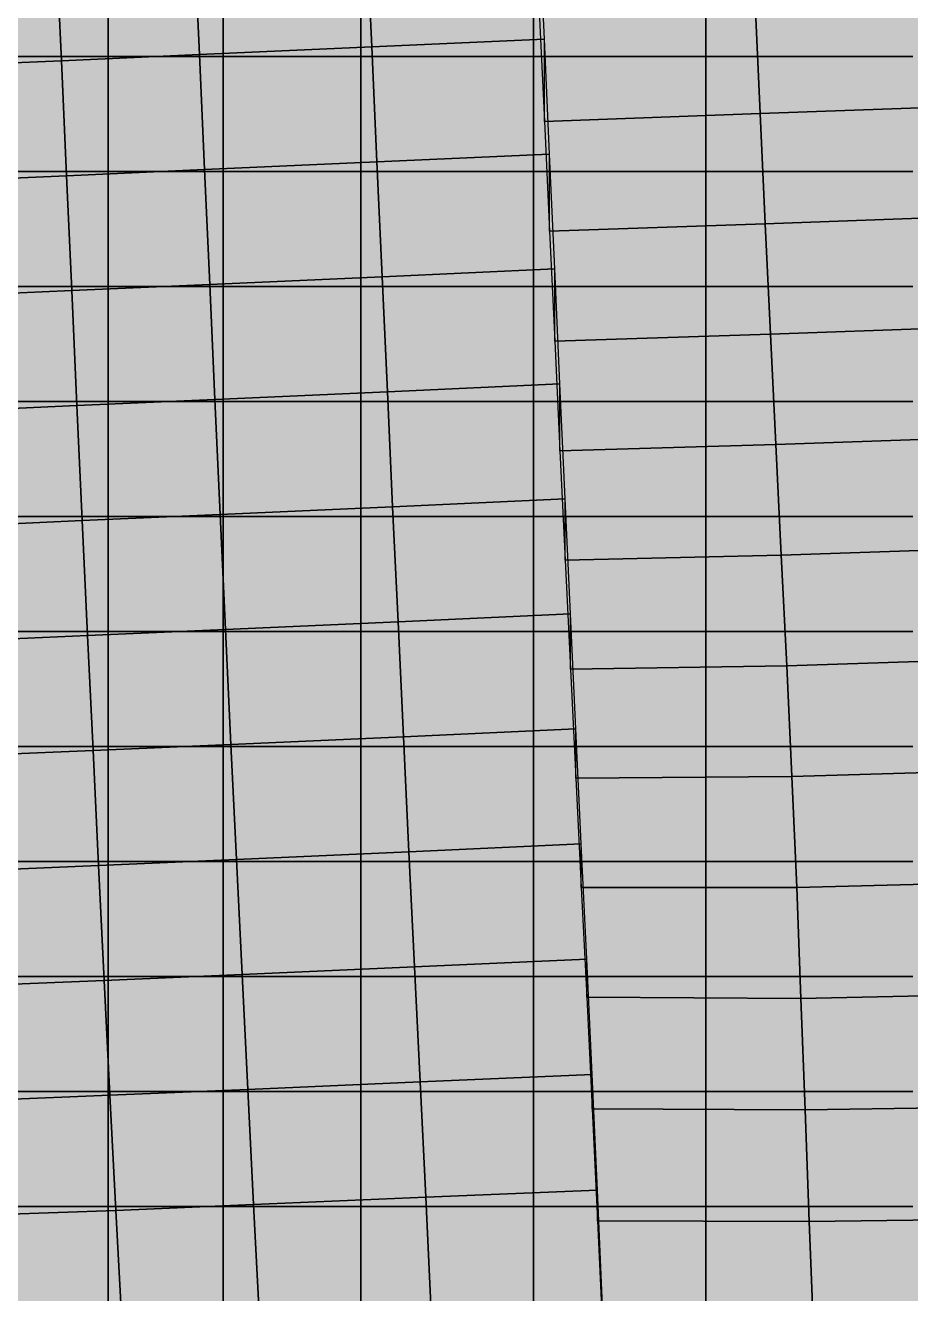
# Model space of a CAD drawing. Header units: inches. Extents: x -100 to 100, y -42 to 41.
# Drawn here: x 31.58 to 39.28, y -17.76 to -6.73 of the extents above; entities that cross this region are included whole.
import ezdxf

# ---------------------------------------------------------------- set-up
doc = ezdxf.new("R2010")
doc.units = ezdxf.units.IN
doc.header["$MEASUREMENT"] = 0
for name, color, linetype in [('Mesh-joint-vd-s3', 7, 'Continuous'), ('Mesh-事前混合処理土', 7, 'Continuous'), ('Mesh-埋立土(水中)', 7, 'Continuous'), ('Mesh-杭ばね_陸側クレーン基礎杭', 7, 'Continuous'), ('Mesh-深層混合処理(水中)', 7, 'Continuous'), ('Mesh-陸側クレーン基礎杭(水位上)', 7, 'Continuous'), ('Undeformed Mesh-joint-vd-s3', 7, 'Continuous'), ('Undeformed Mesh-事前混合処理土', 7, 'Continuous'), ('Undeformed Mesh-埋立土(水中)', 7, 'Continuous'), ('Undeformed Mesh-杭ばね_陸側クレーン基礎杭', 7, 'Continuous'), ('Undeformed Mesh-深層混合処理(水中)', 7, 'Continuous'), ('Undeformed Mesh-陸側クレーン基礎杭(水位上)', 7, 'Continuous')]:
    doc.layers.add(name, color=color, linetype=linetype)

msp = doc.modelspace()

# ---------------------------------------------------------------- linework, layer by layer
at = {"color": 7, "true_color": 0xffffff, "transparency": 33554687}
for p, q in [((31.849, -6.05376), (31.894, -7.05376)), ((36.095, -7.5629), (36.095, -6.8474)), ((31.894, -7.05376), (31.894, -7.03495)), ((31.894, -7.05376), (31.939, -8.05376)), ((36.14, -8.519), (36.14, -7.847)), ((31.939, -8.05376), (31.939, -8.03493)), ((31.939, -8.05376), (31.984, -9.05376)), ((36.185, -9.4742), (36.185, -8.8466)), ((31.984, -9.05376), (31.984, -9.03488)), ((31.984, -9.05376), (32.029, -10.05376)), ((36.23, -10.4277), (36.23, -9.8461)), ((32.029, -10.05376), (32.029, -10.03479)), ((32.029, -10.05376), (32.075, -11.05376)), ((36.276, -11.3792), (36.276, -10.8457)), ((32.075, -11.05376), (32.075, -11.03464)), ((32.075, -11.05376), (32.122, -12.05376)), ((36.322, -12.3277), (36.322, -11.8454)), ((32.122, -12.05376), (32.122, -12.03438)), ((32.122, -12.05376), (32.169, -13.05377)), ((36.368, -13.274), (36.368, -12.8454)), ((32.169, -13.05377), (32.169, -13.034)), ((32.169, -13.05377), (32.218, -14.05377)), ((36.416, -14.2248), (36.416, -13.8459)), ((32.218, -14.05377), (32.217, -14.03346)), ((32.218, -14.05377), (32.267, -15.05377)), ((36.463, -15.1806), (36.463, -14.8476)), ((32.267, -15.05377), (32.266, -15.03294)), ((32.267, -15.05377), (32.3164, -16.05377)), ((36.5103, -16.15), (36.5103, -15.8507)), ((32.3164, -16.05377), (32.316, -16.03276)), ((32.3164, -16.05377), (32.367, -17.05377)), ((36.5564, -17.125), (36.5564, -16.8566)), ((32.367, -17.05377), (32.3664, -17.03328)), ((32.367, -17.05377), (32.42, -18.05377))]:
    msp.add_line(p, q, dxfattribs=at)
for points in [[(34.549, -5.9147), (33.049, -5.98159), (33.094, -6.98152)], [(34.549, -5.9147), (33.094, -6.98152), (34.594, -6.91453)], [(36.05, -5.8477), (34.549, -5.9147), (34.594, -6.91453)], [(36.05, -5.8477), (34.594, -6.91453), (36.095, -6.8474)], [(31.849, -6.03497), (30.849, -6.07935), (30.894, -7.07933)], [(31.849, -6.03497), (30.894, -7.07933), (31.894, -7.03495)], [(33.049, -5.98159), (31.849, -6.03497), (31.894, -7.03495)], [(33.049, -5.98159), (31.894, -7.03495), (33.094, -6.98152)], [(39.494, -6.4802), (37.93, -6.5358), (37.972, -7.4935)], [(39.494, -6.4802), (37.972, -7.4935), (39.534, -7.4389)], [(37.93, -6.5358), (36.05, -6.6082), (36.095, -7.5629)], [(37.93, -6.5358), (36.095, -7.5629), (37.972, -7.4935)], [(34.594, -6.91453), (33.094, -6.98152), (33.139, -7.98144)], [(34.594, -6.91453), (33.139, -7.98144), (34.639, -7.91432)], [(36.095, -6.8474), (34.594, -6.91453), (34.639, -7.91432)], [(36.095, -6.8474), (34.639, -7.91432), (36.14, -7.847)], [(31.894, -7.03495), (30.894, -7.07933), (30.939, -8.0793)], [(31.894, -7.03495), (30.939, -8.0793), (31.939, -8.03493)], [(33.094, -6.98152), (31.894, -7.03495), (31.939, -8.03493)], [(33.094, -6.98152), (31.939, -8.03493), (33.139, -7.98144)], [(37.972, -7.4935), (36.095, -7.5629), (36.14, -8.519)], [(37.972, -7.4935), (36.14, -8.519), (38.015, -8.4527)], [(39.534, -7.4389), (37.972, -7.4935), (38.015, -8.4527)], [(39.534, -7.4389), (38.015, -8.4527), (39.575, -8.3984)], [(34.639, -7.91432), (33.139, -7.98144), (33.184, -8.98135)], [(34.639, -7.91432), (33.184, -8.98135), (34.684, -8.91411)], [(36.14, -7.847), (34.639, -7.91432), (34.684, -8.91411)], [(36.14, -7.847), (34.684, -8.91411), (36.185, -8.8466)], [(31.939, -8.03493), (30.939, -8.0793), (30.984, -9.07925)], [(31.939, -8.03493), (30.984, -9.07925), (31.984, -9.03488)], [(33.139, -7.98144), (31.939, -8.03493), (31.984, -9.03488)], [(33.139, -7.98144), (31.984, -9.03488), (33.184, -8.98135)], [(38.015, -8.4527), (36.14, -8.519), (36.185, -9.4742)], [(38.015, -8.4527), (36.185, -9.4742), (38.061, -9.413)], [(39.575, -8.3984), (38.015, -8.4527), (38.061, -9.413)], [(39.575, -8.3984), (38.061, -9.413), (39.62, -9.3588)], [(34.684, -8.91411), (33.184, -8.98135), (33.229, -9.98127)], [(34.684, -8.91411), (33.229, -9.98127), (34.73, -9.91395)], [(36.185, -8.8466), (34.684, -8.91411), (34.73, -9.91395)], [(36.185, -8.8466), (34.73, -9.91395), (36.23, -9.8461)], [(31.984, -9.03488), (30.984, -9.07925), (31.029, -10.07913)], [(31.984, -9.03488), (31.029, -10.07913), (32.029, -10.03479)], [(33.184, -8.98135), (31.984, -9.03488), (32.029, -10.03479)], [(33.184, -8.98135), (32.029, -10.03479), (33.229, -9.98127)], [(39.62, -9.3588), (38.061, -9.413), (38.108, -10.3739)], [(39.62, -9.3588), (38.108, -10.3739), (39.666, -10.3199)], [(38.061, -9.413), (36.185, -9.4742), (36.23, -10.4277)], [(38.061, -9.413), (36.23, -10.4277), (38.108, -10.3739)], [(34.775, -10.91388), (34.73, -9.91395), (33.229, -9.98127)], [(36.276, -10.8457), (36.23, -9.8461), (34.73, -9.91395)], [(36.276, -10.8457), (34.73, -9.91395), (34.775, -10.91388)], [(31.029, -10.07913), (32.075, -11.03464), (32.029, -10.03479)], [(32.029, -10.03479), (33.275, -10.98119), (33.229, -9.98127)], [(32.029, -10.03479), (32.075, -11.03464), (33.275, -10.98119)], [(34.775, -10.91388), (33.229, -9.98127), (33.275, -10.98119)], [(31.029, -10.07913), (31.075, -11.07887), (32.075, -11.03464)], [(39.666, -10.3199), (38.108, -10.3739), (38.155, -11.3348)], [(39.666, -10.3199), (38.155, -11.3348), (39.713, -11.2822)], [(36.23, -10.4277), (38.155, -11.3348), (38.108, -10.3739)], [(36.23, -10.4277), (36.276, -11.3792), (38.155, -11.3348)], [(34.822, -11.91396), (34.775, -10.91388), (33.275, -10.98119)], [(36.322, -11.8454), (36.276, -10.8457), (34.775, -10.91388)], [(36.322, -11.8454), (34.775, -10.91388), (34.822, -11.91396)], [(32.075, -11.03464), (33.322, -11.98113), (33.275, -10.98119)], [(34.822, -11.91396), (33.275, -10.98119), (33.322, -11.98113)], [(31.075, -11.07887), (32.122, -12.03438), (32.075, -11.03464)], [(31.075, -11.07887), (31.121, -12.07838), (32.122, -12.03438)], [(32.075, -11.03464), (32.122, -12.03438), (33.322, -11.98113)], [(36.276, -11.3792), (38.204, -12.2965), (38.155, -11.3348)], [(39.713, -11.2822), (38.155, -11.3348), (38.204, -12.2965)], [(39.713, -11.2822), (38.204, -12.2965), (39.756, -12.2471)], [(36.276, -11.3792), (36.322, -12.3277), (38.204, -12.2965)], [(36.368, -12.8454), (36.322, -11.8454), (34.822, -11.91396)], [(32.122, -12.03438), (33.369, -12.98111), (33.322, -11.98113)], [(34.869, -12.91421), (34.822, -11.91396), (33.322, -11.98113)], [(34.869, -12.91421), (33.322, -11.98113), (33.369, -12.98111)], [(36.368, -12.8454), (34.822, -11.91396), (34.869, -12.91421)], [(31.121, -12.07838), (32.169, -13.034), (32.122, -12.03438)], [(31.121, -12.07838), (31.168, -13.07755), (32.169, -13.034)], [(32.122, -12.03438), (32.169, -13.034), (33.369, -12.98111)], [(36.322, -12.3277), (38.248, -13.2606), (38.204, -12.2965)], [(36.322, -12.3277), (36.368, -13.274), (38.248, -13.2606)], [(39.756, -12.2471), (38.204, -12.2965), (38.248, -13.2606)], [(39.756, -12.2471), (38.248, -13.2606), (39.798, -13.2142)], [(36.416, -13.8459), (36.368, -12.8454), (34.869, -12.91421)], [(32.169, -13.034), (33.417, -13.9812), (33.369, -12.98111)], [(34.917, -13.91468), (34.869, -12.91421), (33.369, -12.98111)], [(34.917, -13.91468), (33.369, -12.98111), (33.417, -13.9812)], [(36.416, -13.8459), (34.869, -12.91421), (34.917, -13.91468)], [(31.168, -13.07755), (32.217, -14.03346), (32.169, -13.034)], [(31.168, -13.07755), (31.216, -14.07623), (32.217, -14.03346)], [(32.169, -13.034), (32.217, -14.03346), (33.417, -13.9812)], [(39.798, -13.2142), (38.248, -13.2606), (38.29, -14.2246)], [(39.798, -13.2142), (38.29, -14.2246), (39.8358, -14.1858)], [(36.368, -13.274), (38.29, -14.2246), (38.248, -13.2606)], [(36.368, -13.274), (36.416, -14.2248), (38.29, -14.2246)], [(36.416, -13.8459), (34.917, -13.91468), (34.965, -14.91525)], [(36.416, -13.8459), (34.965, -14.91525), (36.463, -14.8476)], [(33.417, -13.9812), (32.217, -14.03346), (32.266, -15.03294)], [(33.417, -13.9812), (32.266, -15.03294), (33.466, -14.98153)], [(34.965, -14.91525), (34.917, -13.91468), (33.417, -13.9812)], [(34.965, -14.91525), (33.417, -13.9812), (33.466, -14.98153)], [(32.217, -14.03346), (31.216, -14.07623), (31.265, -15.0743)], [(32.217, -14.03346), (31.265, -15.0743), (32.266, -15.03294)], [(38.29, -14.2246), (36.416, -14.2248), (36.463, -15.1806)], [(38.29, -14.2246), (36.463, -15.1806), (38.3267, -15.1923)], [(39.8358, -14.1858), (38.29, -14.2246), (38.3267, -15.1923)], [(39.8358, -14.1858), (38.3267, -15.1923), (39.8708, -15.158)], [(36.5103, -15.8507), (36.463, -14.8476), (34.965, -14.91525)], [(32.266, -15.03294), (33.5161, -15.98164), (33.466, -14.98153)], [(35.0147, -15.91664), (34.965, -14.91525), (33.466, -14.98153)], [(35.0147, -15.91664), (33.466, -14.98153), (33.5161, -15.98164)], [(36.5103, -15.8507), (34.965, -14.91525), (35.0147, -15.91664)], [(31.265, -15.0743), (32.316, -16.03276), (32.266, -15.03294)], [(31.265, -15.0743), (31.316, -16.07315), (32.316, -16.03276)], [(32.266, -15.03294), (32.316, -16.03276), (33.5161, -15.98164)], [(36.463, -15.1806), (36.5103, -16.15), (38.3628, -16.1585)], [(36.463, -15.1806), (38.3628, -16.1585), (38.3267, -15.1923)], [(39.8708, -15.158), (38.3267, -15.1923), (38.3628, -16.1585)], [(39.8708, -15.158), (38.3628, -16.1585), (39.904, -16.1349)], [(36.5564, -16.8566), (36.5103, -15.8507), (35.0147, -15.91664)], [(32.316, -16.03276), (33.5654, -16.98174), (33.5161, -15.98164)], [(35.0638, -16.91861), (35.0147, -15.91664), (33.5161, -15.98164)], [(35.0638, -16.91861), (33.5161, -15.98164), (33.5654, -16.98174)], [(36.5564, -16.8566), (35.0147, -15.91664), (35.0638, -16.91861)], [(31.3638, -17.07007), (32.316, -16.03276), (31.316, -16.07315)], [(31.3638, -17.07007), (32.3664, -17.03328), (32.316, -16.03276)], [(32.316, -16.03276), (32.3664, -17.03328), (33.5654, -16.98174)], [(36.5103, -16.15), (36.5564, -17.125), (38.3982, -17.1311)], [(36.5103, -16.15), (38.3982, -17.1311), (38.3628, -16.1585)], [(38.3982, -17.1311), (39.904, -16.1349), (38.3628, -16.1585)], [(38.3982, -17.1311), (39.9353, -17.11), (39.904, -16.1349)], [(35.1098, -17.92283), (36.5564, -16.8566), (35.0638, -16.91861)], [(35.1098, -17.92283), (36.6019, -17.8625), (36.5564, -16.8566)], [(32.4201, -18.03563), (33.5654, -16.98174), (32.3664, -17.03328)], [(32.4201, -18.03563), (33.6166, -17.98316), (33.5654, -16.98174)], [(35.1098, -17.92283), (35.0638, -16.91861), (33.5654, -16.98174)], [(35.1098, -17.92283), (33.5654, -16.98174), (33.6166, -17.98316)], [(31.4251, -18.07008), (32.3664, -17.03328), (31.3638, -17.07007)], [(31.4251, -18.07008), (32.4201, -18.03563), (32.3664, -17.03328)], [(36.6019, -18.1197), (38.3982, -17.1311), (36.5564, -17.125)], [(36.6019, -18.1197), (38.4355, -18.09456), (38.3982, -17.1311)], [(38.4355, -18.09456), (39.9353, -17.11), (38.3982, -17.1311)], [(38.4355, -18.09456), (39.985, -18.08878), (39.9353, -17.11)]]:
    msp.add_solid(points, dxfattribs=at)
at = {"layer": 'Mesh-joint-vd-s3', "color": 18, "true_color": 0x000000, "transparency": 33554559}
for p, q in [((36.095, -7.5629), (36.095, -6.8474)), ((36.14, -8.519), (36.14, -7.847)), ((36.185, -9.4742), (36.185, -8.8466)), ((36.23, -10.4277), (36.23, -9.8461)), ((36.276, -11.3792), (36.276, -10.8457)), ((36.322, -12.3277), (36.322, -11.8454)), ((36.368, -13.274), (36.368, -12.8454)), ((36.416, -14.2248), (36.416, -13.8459)), ((36.463, -15.1806), (36.463, -14.8476)), ((36.5103, -16.15), (36.5103, -15.8507)), ((36.5564, -17.125), (36.5564, -16.8566))]:
    msp.add_line(p, q, dxfattribs=at)
at = {"layer": 'Mesh-事前混合処理土', "color": 18, "true_color": 0x000000, "transparency": 33554559}
for p, q in [((32.3664, -17.03328), (31.3638, -17.07007)), ((32.4201, -18.03563), (32.3664, -17.03328))]:
    msp.add_line(p, q, dxfattribs=at)
at = {"layer": 'Mesh-埋立土(水中)', "color": 18, "true_color": 0x000000, "transparency": 33554559}
for p, q in [((36.05, -6.6082), (36.095, -7.5629)), ((37.972, -7.4935), (37.93, -6.5358)), ((37.93, -6.5358), (37.972, -7.4935)), ((37.972, -7.4935), (36.095, -7.5629)), ((36.095, -7.5629), (37.972, -7.4935)), ((39.534, -7.4389), (37.972, -7.4935)), ((37.972, -7.4935), (39.534, -7.4389)), ((38.015, -8.4527), (37.972, -7.4935)), ((37.972, -7.4935), (38.015, -8.4527)), ((36.095, -7.5629), (36.14, -8.519)), ((38.015, -8.4527), (36.14, -8.519)), ((36.14, -8.519), (38.015, -8.4527)), ((39.575, -8.3984), (38.015, -8.4527)), ((38.015, -8.4527), (39.575, -8.3984)), ((38.061, -9.413), (38.015, -8.4527)), ((38.015, -8.4527), (38.061, -9.413)), ((36.14, -8.519), (36.185, -9.4742)), ((39.62, -9.3588), (38.061, -9.413)), ((38.061, -9.413), (39.62, -9.3588)), ((38.061, -9.413), (36.185, -9.4742)), ((36.185, -9.4742), (38.061, -9.413)), ((36.185, -9.4742), (36.23, -10.4277)), ((38.108, -10.3739), (38.061, -9.413)), ((38.061, -9.413), (38.108, -10.3739)), ((39.666, -10.3199), (38.108, -10.3739)), ((38.108, -10.3739), (39.666, -10.3199)), ((38.108, -10.3739), (36.23, -10.4277)), ((36.23, -10.4277), (38.108, -10.3739)), ((36.23, -10.4277), (36.276, -11.3792)), ((38.155, -11.3348), (38.108, -10.3739)), ((38.108, -10.3739), (38.155, -11.3348)), ((36.276, -11.3792), (38.155, -11.3348)), ((38.155, -11.3348), (36.276, -11.3792)), ((39.713, -11.2822), (38.155, -11.3348)), ((38.155, -11.3348), (39.713, -11.2822)), ((38.204, -12.2965), (38.155, -11.3348)), ((38.155, -11.3348), (38.204, -12.2965)), ((36.276, -11.3792), (36.322, -12.3277)), ((38.204, -12.2965), (36.322, -12.3277)), ((36.322, -12.3277), (38.204, -12.2965)), ((36.322, -12.3277), (36.368, -13.274)), ((39.756, -12.2471), (38.204, -12.2965)), ((38.204, -12.2965), (39.756, -12.2471)), ((38.248, -13.2606), (38.204, -12.2965)), ((38.204, -12.2965), (38.248, -13.2606)), ((39.798, -13.2142), (38.248, -13.2606)), ((38.248, -13.2606), (39.798, -13.2142)), ((38.248, -13.2606), (36.368, -13.274)), ((36.368, -13.274), (38.248, -13.2606)), ((36.368, -13.274), (36.416, -14.2248)), ((38.29, -14.2246), (38.248, -13.2606)), ((38.248, -13.2606), (38.29, -14.2246)), ((38.29, -14.2246), (36.416, -14.2248)), ((36.416, -14.2248), (38.29, -14.2246)), ((36.416, -14.2248), (36.463, -15.1806)), ((39.8358, -14.1858), (38.29, -14.2246)), ((38.29, -14.2246), (39.8358, -14.1858)), ((38.3267, -15.1923), (38.29, -14.2246)), ((38.29, -14.2246), (38.3267, -15.1923)), ((36.463, -15.1806), (36.5103, -16.15)), ((38.3267, -15.1923), (36.463, -15.1806)), ((36.463, -15.1806), (38.3267, -15.1923)), ((38.3267, -15.1923), (39.8708, -15.158)), ((39.8708, -15.158), (38.3267, -15.1923)), ((38.3628, -16.1585), (38.3267, -15.1923)), ((38.3267, -15.1923), (38.3628, -16.1585)), ((36.5103, -16.15), (36.5564, -17.125)), ((38.3628, -16.1585), (36.5103, -16.15)), ((36.5103, -16.15), (38.3628, -16.1585)), ((39.904, -16.1349), (38.3628, -16.1585)), ((38.3628, -16.1585), (39.904, -16.1349)), ((38.3982, -17.1311), (38.3628, -16.1585)), ((38.3628, -16.1585), (38.3982, -17.1311)), ((38.3982, -17.1311), (36.5564, -17.125)), ((36.5564, -17.125), (36.6019, -18.1197)), ((36.5564, -17.125), (38.3982, -17.1311)), ((39.9353, -17.11), (38.3982, -17.1311)), ((38.3982, -17.1311), (39.9353, -17.11)), ((38.4355, -18.09456), (38.3982, -17.1311)), ((38.3982, -17.1311), (38.4355, -18.09456))]:
    msp.add_line(p, q, dxfattribs=at)
at = {"layer": 'Mesh-杭ばね_陸側クレーン基礎杭', "color": 18, "true_color": 0x000000, "transparency": 33554559}
for p, q in [((31.894, -7.05376), (31.894, -7.03495)), ((31.939, -8.05376), (31.939, -8.03493)), ((31.984, -9.05376), (31.984, -9.03488)), ((32.029, -10.05376), (32.029, -10.03479)), ((32.075, -11.05376), (32.075, -11.03464)), ((32.122, -12.05376), (32.122, -12.03438)), ((32.169, -13.05377), (32.169, -13.034)), ((32.218, -14.05377), (32.217, -14.03346)), ((32.267, -15.05377), (32.266, -15.03294)), ((32.3164, -16.05377), (32.316, -16.03276)), ((32.367, -17.05377), (32.3664, -17.03328))]:
    msp.add_line(p, q, dxfattribs=at)
at = {"layer": 'Mesh-深層混合処理(水中)', "color": 18, "true_color": 0x000000, "transparency": 33554559}
for p, q in [((34.594, -6.91453), (34.549, -5.9147)), ((34.549, -5.9147), (34.594, -6.91453)), ((36.095, -6.8474), (36.05, -5.8477)), ((31.894, -7.03495), (31.849, -6.03497)), ((31.849, -6.03497), (31.894, -7.03495)), ((33.094, -6.98152), (33.049, -5.98159)), ((33.049, -5.98159), (33.094, -6.98152)), ((34.594, -6.91453), (33.094, -6.98152)), ((33.094, -6.98152), (34.594, -6.91453)), ((34.594, -6.91453), (36.095, -6.8474)), ((36.095, -6.8474), (34.594, -6.91453)), ((34.639, -7.91432), (34.594, -6.91453)), ((34.594, -6.91453), (34.639, -7.91432)), ((36.14, -7.847), (36.095, -6.8474)), ((31.894, -7.03495), (30.894, -7.07933)), ((30.894, -7.07933), (31.894, -7.03495)), ((33.094, -6.98152), (31.894, -7.03495)), ((31.894, -7.03495), (33.094, -6.98152)), ((31.939, -8.03493), (31.894, -7.03495)), ((31.894, -7.03495), (31.939, -8.03493)), ((33.139, -7.98144), (33.094, -6.98152)), ((33.094, -6.98152), (33.139, -7.98144)), ((34.639, -7.91432), (33.139, -7.98144)), ((33.139, -7.98144), (34.639, -7.91432)), ((36.14, -7.847), (34.639, -7.91432)), ((34.639, -7.91432), (36.14, -7.847)), ((34.684, -8.91411), (34.639, -7.91432)), ((34.639, -7.91432), (34.684, -8.91411)), ((36.185, -8.8466), (36.14, -7.847)), ((31.939, -8.03493), (30.939, -8.0793)), ((30.939, -8.0793), (31.939, -8.03493)), ((33.139, -7.98144), (31.939, -8.03493)), ((31.939, -8.03493), (33.139, -7.98144)), ((31.984, -9.03488), (31.939, -8.03493)), ((31.939, -8.03493), (31.984, -9.03488)), ((33.184, -8.98135), (33.139, -7.98144)), ((33.139, -7.98144), (33.184, -8.98135)), ((34.684, -8.91411), (33.184, -8.98135)), ((33.184, -8.98135), (34.684, -8.91411)), ((36.185, -8.8466), (34.684, -8.91411)), ((34.684, -8.91411), (36.185, -8.8466)), ((34.73, -9.91395), (34.684, -8.91411)), ((34.684, -8.91411), (34.73, -9.91395)), ((36.23, -9.8461), (36.185, -8.8466)), ((31.984, -9.03488), (30.984, -9.07925)), ((30.984, -9.07925), (31.984, -9.03488)), ((33.184, -8.98135), (31.984, -9.03488)), ((31.984, -9.03488), (33.184, -8.98135)), ((32.029, -10.03479), (31.984, -9.03488)), ((31.984, -9.03488), (32.029, -10.03479)), ((33.229, -9.98127), (33.184, -8.98135)), ((33.184, -8.98135), (33.229, -9.98127)), ((34.73, -9.91395), (33.229, -9.98127)), ((33.229, -9.98127), (34.73, -9.91395)), ((36.23, -9.8461), (34.73, -9.91395)), ((34.73, -9.91395), (36.23, -9.8461)), ((34.775, -10.91388), (34.73, -9.91395)), ((34.73, -9.91395), (34.775, -10.91388)), ((36.276, -10.8457), (36.23, -9.8461)), ((32.029, -10.03479), (31.029, -10.07913)), ((31.029, -10.07913), (32.029, -10.03479)), ((33.229, -9.98127), (32.029, -10.03479)), ((32.029, -10.03479), (33.229, -9.98127)), ((32.075, -11.03464), (32.029, -10.03479)), ((32.029, -10.03479), (32.075, -11.03464)), ((33.275, -10.98119), (33.229, -9.98127)), ((33.229, -9.98127), (33.275, -10.98119)), ((34.775, -10.91388), (33.275, -10.98119)), ((33.275, -10.98119), (34.775, -10.91388)), ((36.276, -10.8457), (34.775, -10.91388)), ((34.775, -10.91388), (36.276, -10.8457)), ((34.822, -11.91396), (34.775, -10.91388)), ((34.775, -10.91388), (34.822, -11.91396)), ((36.322, -11.8454), (36.276, -10.8457)), ((33.275, -10.98119), (32.075, -11.03464)), ((32.075, -11.03464), (33.275, -10.98119)), ((33.322, -11.98113), (33.275, -10.98119)), ((33.275, -10.98119), (33.322, -11.98113)), ((32.075, -11.03464), (31.075, -11.07887)), ((31.075, -11.07887), (32.075, -11.03464)), ((32.122, -12.03438), (32.075, -11.03464)), ((32.075, -11.03464), (32.122, -12.03438)), ((36.322, -11.8454), (34.822, -11.91396)), ((34.822, -11.91396), (36.322, -11.8454)), ((36.368, -12.8454), (36.322, -11.8454)), ((33.322, -11.98113), (32.122, -12.03438)), ((32.122, -12.03438), (33.322, -11.98113)), ((34.822, -11.91396), (33.322, -11.98113)), ((33.322, -11.98113), (34.822, -11.91396)), ((33.369, -12.98111), (33.322, -11.98113)), ((33.322, -11.98113), (33.369, -12.98111)), ((34.869, -12.91421), (34.822, -11.91396)), ((34.822, -11.91396), (34.869, -12.91421)), ((32.122, -12.03438), (31.121, -12.07838)), ((31.121, -12.07838), (32.122, -12.03438)), ((32.169, -13.034), (32.122, -12.03438)), ((32.122, -12.03438), (32.169, -13.034)), ((36.368, -12.8454), (34.869, -12.91421)), ((34.869, -12.91421), (36.368, -12.8454)), ((36.416, -13.8459), (36.368, -12.8454)), ((33.369, -12.98111), (32.169, -13.034)), ((32.169, -13.034), (33.369, -12.98111)), ((34.869, -12.91421), (33.369, -12.98111)), ((33.369, -12.98111), (34.869, -12.91421)), ((33.417, -13.9812), (33.369, -12.98111)), ((33.369, -12.98111), (33.417, -13.9812)), ((34.917, -13.91468), (34.869, -12.91421)), ((34.869, -12.91421), (34.917, -13.91468)), ((31.168, -13.07755), (32.169, -13.034)), ((32.169, -13.034), (31.168, -13.07755)), ((32.217, -14.03346), (32.169, -13.034)), ((32.169, -13.034), (32.217, -14.03346)), ((36.416, -13.8459), (34.917, -13.91468)), ((34.917, -13.91468), (36.416, -13.8459)), ((36.463, -14.8476), (36.416, -13.8459)), ((33.417, -13.9812), (32.217, -14.03346)), ((32.217, -14.03346), (33.417, -13.9812)), ((34.917, -13.91468), (33.417, -13.9812)), ((33.417, -13.9812), (34.917, -13.91468)), ((33.466, -14.98153), (33.417, -13.9812)), ((33.417, -13.9812), (33.466, -14.98153)), ((34.965, -14.91525), (34.917, -13.91468)), ((34.917, -13.91468), (34.965, -14.91525)), ((32.217, -14.03346), (31.216, -14.07623)), ((31.216, -14.07623), (32.217, -14.03346)), ((32.266, -15.03294), (32.217, -14.03346)), ((32.217, -14.03346), (32.266, -15.03294)), ((36.463, -14.8476), (34.965, -14.91525)), ((34.965, -14.91525), (36.463, -14.8476)), ((36.5103, -15.8507), (36.463, -14.8476)), ((33.466, -14.98153), (32.266, -15.03294)), ((32.266, -15.03294), (33.466, -14.98153)), ((34.965, -14.91525), (33.466, -14.98153)), ((33.466, -14.98153), (34.965, -14.91525)), ((33.5161, -15.98164), (33.466, -14.98153)), ((33.466, -14.98153), (33.5161, -15.98164)), ((35.0147, -15.91664), (34.965, -14.91525)), ((34.965, -14.91525), (35.0147, -15.91664)), ((32.266, -15.03294), (31.265, -15.0743)), ((31.265, -15.0743), (32.266, -15.03294)), ((32.316, -16.03276), (32.266, -15.03294)), ((32.266, -15.03294), (32.316, -16.03276)), ((36.5103, -15.8507), (35.0147, -15.91664)), ((35.0147, -15.91664), (36.5103, -15.8507)), ((36.5564, -16.8566), (36.5103, -15.8507)), ((33.5161, -15.98164), (32.316, -16.03276)), ((32.316, -16.03276), (33.5161, -15.98164)), ((35.0147, -15.91664), (33.5161, -15.98164)), ((33.5161, -15.98164), (35.0147, -15.91664)), ((33.5654, -16.98174), (33.5161, -15.98164)), ((33.5161, -15.98164), (33.5654, -16.98174)), ((35.0638, -16.91861), (35.0147, -15.91664)), ((35.0147, -15.91664), (35.0638, -16.91861)), ((32.316, -16.03276), (31.316, -16.07315)), ((31.316, -16.07315), (32.316, -16.03276)), ((32.3664, -17.03328), (32.316, -16.03276)), ((32.316, -16.03276), (32.3664, -17.03328)), ((36.5564, -16.8566), (35.0638, -16.91861)), ((35.0638, -16.91861), (36.5564, -16.8566)), ((36.6019, -17.8625), (36.5564, -16.8566)), ((33.5654, -16.98174), (32.3664, -17.03328)), ((32.3664, -17.03328), (33.5654, -16.98174)), ((35.0638, -16.91861), (33.5654, -16.98174)), ((33.5654, -16.98174), (35.0638, -16.91861)), ((33.6166, -17.98316), (33.5654, -16.98174)), ((33.5654, -16.98174), (33.6166, -17.98316)), ((35.1098, -17.92283), (35.0638, -16.91861)), ((35.0638, -16.91861), (35.1098, -17.92283)), ((31.3638, -17.07007), (32.3664, -17.03328)), ((32.3664, -17.03328), (32.4201, -18.03563))]:
    msp.add_line(p, q, dxfattribs=at)
at = {"layer": 'Mesh-陸側クレーン基礎杭(水位上)', "color": 18, "true_color": 0x000000, "transparency": 33554559}
for p, q in [((31.849, -6.05376), (31.894, -7.05376)), ((31.894, -7.05376), (31.939, -8.05376)), ((31.939, -8.05376), (31.984, -9.05376)), ((31.984, -9.05376), (32.029, -10.05376)), ((32.029, -10.05376), (32.075, -11.05376)), ((32.075, -11.05376), (32.122, -12.05376)), ((32.122, -12.05376), (32.169, -13.05377)), ((32.169, -13.05377), (32.218, -14.05377)), ((32.218, -14.05377), (32.267, -15.05377)), ((32.267, -15.05377), (32.3164, -16.05377)), ((32.3164, -16.05377), (32.367, -17.05377)), ((32.367, -17.05377), (32.42, -18.05377))]:
    msp.add_line(p, q, dxfattribs=at)
at = {"layer": 'Undeformed Mesh-joint-vd-s3', "color": 1, "true_color": 0xff0000, "transparency": 33554687}
for p, q in [((37.5, -7), (37.5, -7)), ((37.5, -8), (37.5, -8)), ((37.5, -9), (37.5, -9)), ((37.5, -10), (37.5, -10)), ((37.5, -11), (37.5, -11)), ((37.5, -12), (37.5, -12)), ((37.5, -13), (37.5, -13)), ((37.5, -14), (37.5, -14)), ((37.5, -15), (37.5, -15)), ((37.5, -16), (37.5, -16)), ((37.5, -17), (37.5, -17))]:
    msp.add_line(p, q, dxfattribs=at)
at = {"layer": 'Undeformed Mesh-事前混合処理土', "color": 1, "true_color": 0xff0000, "transparency": 33554687}
for p, q in [((32.3, -17), (31.2, -17)), ((32.3, -18), (32.3, -17)), ((33.3, -17), (32.3, -17)), ((32.3, -17), (32.3, -18)), ((33.3, -18), (33.3, -17))]:
    msp.add_line(p, q, dxfattribs=at)
at = {"layer": 'Undeformed Mesh-埋立土(水中)', "color": 1, "true_color": 0xff0000, "transparency": 33554687}
for p, q in [((37.5, -6), (37.5, -7)), ((39.3, -7), (37.5, -7)), ((37.5, -7), (37.5, -8)), ((37.5, -7), (39.3, -7)), ((39.3, -8), (37.5, -8)), ((37.5, -8), (37.5, -9)), ((37.5, -8), (39.3, -8)), ((39.3, -9), (37.5, -9)), ((37.5, -9), (37.5, -10)), ((37.5, -9), (39.3, -9)), ((37.5, -10), (37.5, -11)), ((39.3, -10), (37.5, -10)), ((37.5, -10), (39.3, -10)), ((37.5, -11), (39.3, -11)), ((37.5, -11), (37.5, -12)), ((39.3, -11), (37.5, -11)), ((37.5, -12), (37.5, -13)), ((39.3, -12), (37.5, -12)), ((37.5, -12), (39.3, -12)), ((37.5, -13), (37.5, -14)), ((39.3, -13), (37.5, -13)), ((37.5, -13), (39.3, -13)), ((39.3, -14), (37.5, -14)), ((37.5, -14), (37.5, -15)), ((37.5, -14), (39.3, -14)), ((37.5, -15), (37.5, -16)), ((39.3, -15), (37.5, -15)), ((37.5, -15), (39.3, -15)), ((37.5, -16), (37.5, -17)), ((39.3, -16), (37.5, -16)), ((37.5, -16), (39.3, -16)), ((39.3, -17), (37.5, -17)), ((37.5, -17), (37.5, -18)), ((37.5, -17), (39.3, -17))]:
    msp.add_line(p, q, dxfattribs=at)
at = {"layer": 'Undeformed Mesh-杭ばね_陸側クレーン基礎杭', "color": 1, "true_color": 0xff0000, "transparency": 33554687}
for p, q in [((33.3, -7), (33.3, -7)), ((33.3, -8), (33.3, -8)), ((33.3, -9), (33.3, -9)), ((33.3, -10), (33.3, -10)), ((33.3, -11), (33.3, -11)), ((33.3, -12), (33.3, -12)), ((33.3, -13), (33.3, -13)), ((33.3, -14), (33.3, -14)), ((33.3, -15), (33.3, -15)), ((33.3, -16), (33.3, -16)), ((33.3, -17), (33.3, -17))]:
    msp.add_line(p, q, dxfattribs=at)
at = {"layer": 'Undeformed Mesh-深層混合処理(水中)', "color": 1, "true_color": 0xff0000, "transparency": 33554687}
for p, q in [((32.3, -7), (32.3, -6)), ((32.3, -6), (32.3, -7)), ((33.3, -7), (33.3, -6)), ((33.3, -6), (33.3, -7)), ((34.5, -7), (34.5, -6)), ((34.5, -6), (34.5, -7)), ((36, -7), (36, -6)), ((36, -6), (36, -7)), ((37.5, -7), (37.5, -6)), ((32.3, -7), (31.2, -7)), ((31.2, -7), (32.3, -7)), ((32.3, -8), (32.3, -7)), ((33.3, -7), (32.3, -7)), ((32.3, -7), (32.3, -8)), ((32.3, -7), (33.3, -7)), ((33.3, -8), (33.3, -7)), ((34.5, -7), (33.3, -7)), ((33.3, -7), (33.3, -8)), ((33.3, -7), (34.5, -7)), ((34.5, -8), (34.5, -7)), ((36, -7), (34.5, -7)), ((34.5, -7), (34.5, -8)), ((34.5, -7), (36, -7)), ((36, -8), (36, -7)), ((36, -7), (37.5, -7)), ((37.5, -7), (36, -7)), ((36, -7), (36, -8)), ((37.5, -8), (37.5, -7)), ((32.3, -8), (31.2, -8)), ((31.2, -8), (32.3, -8)), ((32.3, -9), (32.3, -8)), ((33.3, -8), (32.3, -8)), ((32.3, -8), (32.3, -9)), ((32.3, -8), (33.3, -8)), ((33.3, -9), (33.3, -8)), ((34.5, -8), (33.3, -8)), ((33.3, -8), (33.3, -9)), ((33.3, -8), (34.5, -8)), ((34.5, -9), (34.5, -8)), ((36, -8), (34.5, -8)), ((34.5, -8), (34.5, -9)), ((34.5, -8), (36, -8)), ((36, -9), (36, -8)), ((37.5, -8), (36, -8)), ((36, -8), (36, -9)), ((36, -8), (37.5, -8)), ((37.5, -9), (37.5, -8)), ((32.3, -9), (31.2, -9)), ((31.2, -9), (32.3, -9)), ((32.3, -10), (32.3, -9)), ((33.3, -9), (32.3, -9)), ((32.3, -9), (32.3, -10)), ((32.3, -9), (33.3, -9)), ((33.3, -10), (33.3, -9)), ((34.5, -9), (33.3, -9)), ((33.3, -9), (33.3, -10)), ((33.3, -9), (34.5, -9)), ((34.5, -10), (34.5, -9)), ((36, -9), (34.5, -9)), ((34.5, -9), (34.5, -10)), ((34.5, -9), (36, -9)), ((36, -10), (36, -9)), ((37.5, -9), (36, -9)), ((36, -9), (36, -10)), ((36, -9), (37.5, -9)), ((37.5, -10), (37.5, -9)), ((31.2, -10), (32.3, -10)), ((32.3, -10), (31.2, -10)), ((32.3, -11), (32.3, -10)), ((32.3, -10), (32.3, -11)), ((33.3, -10), (32.3, -10)), ((32.3, -10), (33.3, -10)), ((33.3, -11), (33.3, -10)), ((33.3, -10), (33.3, -11)), ((34.5, -10), (33.3, -10)), ((33.3, -10), (34.5, -10)), ((34.5, -11), (34.5, -10)), ((36, -10), (34.5, -10)), ((34.5, -10), (34.5, -11)), ((34.5, -10), (36, -10)), ((36, -11), (36, -10)), ((37.5, -10), (36, -10)), ((36, -10), (36, -11)), ((36, -10), (37.5, -10)), ((37.5, -11), (37.5, -10)), ((32.3, -11), (31.2, -11)), ((31.2, -11), (32.3, -11)), ((32.3, -12), (32.3, -11)), ((32.3, -11), (32.3, -12)), ((33.3, -11), (32.3, -11)), ((32.3, -11), (33.3, -11)), ((33.3, -12), (33.3, -11)), ((33.3, -11), (33.3, -12)), ((34.5, -11), (33.3, -11)), ((33.3, -11), (34.5, -11)), ((34.5, -12), (34.5, -11)), ((36, -11), (34.5, -11)), ((34.5, -11), (34.5, -12)), ((34.5, -11), (36, -11)), ((36, -12), (36, -11)), ((37.5, -11), (36, -11)), ((36, -11), (36, -12)), ((36, -11), (37.5, -11)), ((37.5, -12), (37.5, -11)), ((32.3, -12), (31.2, -12)), ((31.2, -12), (32.3, -12)), ((32.3, -13), (32.3, -12)), ((32.3, -12), (32.3, -13)), ((33.3, -12), (32.3, -12)), ((32.3, -12), (33.3, -12)), ((33.3, -13), (33.3, -12)), ((33.3, -12), (33.3, -13)), ((34.5, -12), (33.3, -12)), ((33.3, -12), (34.5, -12)), ((34.5, -13), (34.5, -12)), ((36, -12), (34.5, -12)), ((34.5, -12), (34.5, -13)), ((34.5, -12), (36, -12)), ((36, -13), (36, -12)), ((37.5, -12), (36, -12)), ((36, -12), (36, -13)), ((36, -12), (37.5, -12)), ((37.5, -13), (37.5, -12)), ((32.3, -13), (31.2, -13)), ((31.2, -13), (32.3, -13)), ((32.3, -14), (32.3, -13)), ((32.3, -13), (33.3, -13)), ((32.3, -13), (32.3, -14)), ((33.3, -13), (32.3, -13)), ((33.3, -14), (33.3, -13)), ((33.3, -13), (33.3, -14)), ((34.5, -13), (33.3, -13)), ((33.3, -13), (34.5, -13)), ((34.5, -14), (34.5, -13)), ((36, -13), (34.5, -13)), ((34.5, -13), (34.5, -14)), ((34.5, -13), (36, -13)), ((36, -14), (36, -13)), ((37.5, -13), (36, -13)), ((36, -13), (36, -14)), ((36, -13), (37.5, -13)), ((37.5, -14), (37.5, -13)), ((32.3, -14), (31.2, -14)), ((31.2, -14), (32.3, -14)), ((32.3, -15), (32.3, -14)), ((33.3, -14), (32.3, -14)), ((32.3, -14), (32.3, -15)), ((32.3, -14), (33.3, -14)), ((33.3, -15), (33.3, -14)), ((34.5, -14), (33.3, -14)), ((33.3, -14), (33.3, -15)), ((33.3, -14), (34.5, -14)), ((34.5, -15), (34.5, -14)), ((36, -14), (34.5, -14)), ((34.5, -14), (34.5, -15)), ((34.5, -14), (36, -14)), ((36, -15), (36, -14)), ((37.5, -14), (36, -14)), ((36, -14), (36, -15)), ((36, -14), (37.5, -14)), ((37.5, -15), (37.5, -14)), ((32.3, -15), (31.2, -15)), ((31.2, -15), (32.3, -15)), ((32.3, -16), (32.3, -15)), ((32.3, -15), (32.3, -16)), ((33.3, -15), (32.3, -15)), ((32.3, -15), (33.3, -15)), ((33.3, -16), (33.3, -15)), ((33.3, -15), (33.3, -16)), ((34.5, -15), (33.3, -15)), ((33.3, -15), (34.5, -15)), ((34.5, -16), (34.5, -15)), ((36, -15), (34.5, -15)), ((34.5, -15), (34.5, -16)), ((34.5, -15), (36, -15)), ((36, -16), (36, -15)), ((37.5, -15), (36, -15)), ((36, -15), (36, -16)), ((36, -15), (37.5, -15)), ((37.5, -16), (37.5, -15)), ((32.3, -16), (31.2, -16)), ((31.2, -16), (32.3, -16)), ((32.3, -17), (32.3, -16)), ((33.3, -16), (32.3, -16)), ((32.3, -16), (32.3, -17)), ((32.3, -16), (33.3, -16)), ((33.3, -17), (33.3, -16)), ((33.3, -16), (33.3, -17)), ((34.5, -16), (33.3, -16)), ((33.3, -16), (34.5, -16)), ((34.5, -17), (34.5, -16)), ((36, -16), (34.5, -16)), ((34.5, -16), (34.5, -17)), ((34.5, -16), (36, -16)), ((36, -17), (36, -16)), ((37.5, -16), (36, -16)), ((36, -16), (36, -17)), ((36, -16), (37.5, -16)), ((37.5, -17), (37.5, -16)), ((31.2, -17), (32.3, -17)), ((32.3, -17), (33.3, -17)), ((34.5, -17), (33.3, -17)), ((33.3, -17), (33.3, -18)), ((33.3, -17), (34.5, -17)), ((34.5, -18), (34.5, -17)), ((36, -17), (34.5, -17)), ((34.5, -17), (34.5, -18)), ((34.5, -17), (36, -17)), ((36, -18), (36, -17)), ((37.5, -17), (36, -17)), ((36, -17), (36, -18)), ((36, -17), (37.5, -17)), ((37.5, -18), (37.5, -17))]:
    msp.add_line(p, q, dxfattribs=at)
at = {"layer": 'Undeformed Mesh-陸側クレーン基礎杭(水位上)', "color": 1, "true_color": 0xff0000, "transparency": 33554687}
for p, q in [((33.3, -6), (33.3, -7)), ((33.3, -7), (33.3, -8)), ((33.3, -8), (33.3, -9)), ((33.3, -9), (33.3, -10)), ((33.3, -10), (33.3, -11)), ((33.3, -11), (33.3, -12)), ((33.3, -12), (33.3, -13)), ((33.3, -13), (33.3, -14)), ((33.3, -14), (33.3, -15)), ((33.3, -15), (33.3, -16)), ((33.3, -16), (33.3, -17)), ((33.3, -17), (33.3, -18))]:
    msp.add_line(p, q, dxfattribs=at)

doc.saveas('drawing.dxf')
